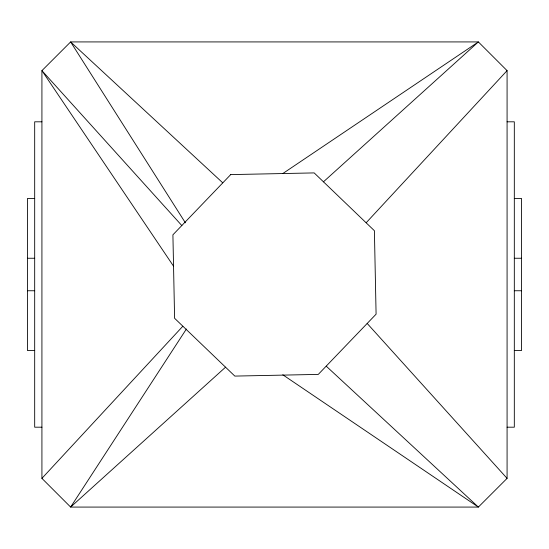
<?xml version="1.0" encoding="UTF-8"?>
<svg xmlns="http://www.w3.org/2000/svg" width="549" height="549" viewBox="0 0 549 549"><rect width="100%" height="100%" fill="white"/><g stroke="black" fill="none" stroke-linecap="round" stroke-linejoin="round"><path stroke-width="0.82" d="M186.392 329.029L70.636 507.077L41.923 478.364L41.923 70.636L70.636 41.923L478.364 41.923L507.077 70.636L507.077 478.364L478.364 507.077L70.636 507.077L225.57 367.164M41.923 478.364L182.817 326.257M366.183 222.743L507.077 70.636M323.43 181.836L478.364 41.923L282.769 173.573M41.923 121.809L34.683 121.809L34.683 427.191L41.923 427.191M507.077 121.809L514.317 121.809L514.317 427.191L507.077 427.191M34.683 198.477L27.45 198.477L27.45 350.523L34.683 350.523M514.317 198.477L521.55 198.477L521.55 350.523L514.317 350.523M27.45 258.25L34.683 258.25M514.317 258.25L521.55 258.25M27.45 290.75L34.683 290.75M514.317 290.75L521.55 290.75M282.804 374.789L478.364 507.077L326.257 366.183M222.743 182.817L70.636 41.923L185.384 222.819M367.164 323.43L507.077 478.364M181.836 225.57L41.923 70.636L173.573 266.231M230.717 174.603L172.908 234.821L174.603 318.283L234.821 376.092L318.283 374.397L376.092 314.179L374.397 230.717L314.179 172.908L230.717 174.603"/></g></svg>
